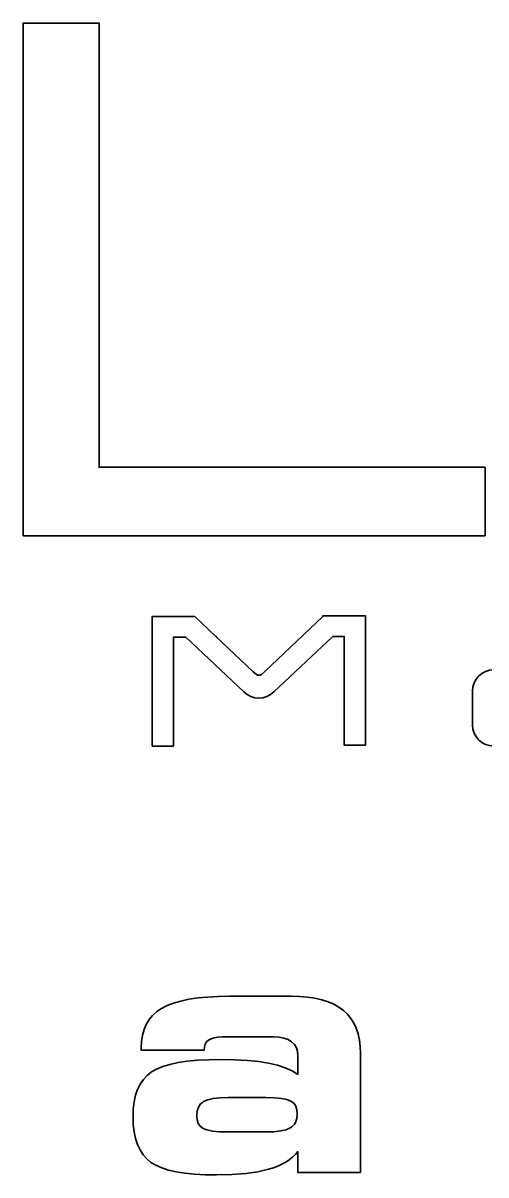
# Model space of a CAD drawing. Header units: centimetres. Extents: x -9.7 to 9.7, y -8.7 to 8.7.
# Drawn here: x 7.329 to 7.722, y 7.55 to 8.528 of the extents above; entities that cross this region are included whole.
import ezdxf

# ---------------------------------------------------------------- set-up
doc = ezdxf.new("R2010")
doc.units = ezdxf.units.CM
doc.header["$MEASUREMENT"] = 0
doc.layers.add('layer 1', color=7, linetype='Continuous')

msp = doc.modelspace()

# ---------------------------------------------------------------- linework, layer by layer
at = {"layer": 'layer 1', "color": 250, "lineweight": 35}
for points, knots in [([(7.32922, 8.09273), (7.32922, 8.09273), (7.72127, 8.09273), (7.72127, 8.09273), (7.72127, 8.09273), (7.72127, 8.09273), (7.72127, 8.1509), (7.72127, 8.1509), (7.72127, 8.1509), (7.72127, 8.1509), (7.39377, 8.1509), (7.39377, 8.1509), (7.39377, 8.1509), (7.39377, 8.1509), (7.39377, 8.52812), (7.39377, 8.52812), (7.39377, 8.52812), (7.39377, 8.52812), (7.32922, 8.52812), (7.32922, 8.52812), (7.32922, 8.52812), (7.32922, 8.52812), (7.32922, 8.09273), (7.32922, 8.09273)], [0, 0, 0, 0, 0.142857, 0.142857, 0.142857, 0.142857, 0.285714, 0.285714, 0.285714, 0.285714, 0.428571, 0.428571, 0.428571, 0.428571, 0.571429, 0.571429, 0.571429, 0.571429, 0.714286, 0.714286, 0.714286, 0.714286, 1, 1, 1, 1]), ([(7.4751, 8.02422), (7.4751, 8.02422), (7.49288, 8.00732), (7.49288, 8.00732), (7.49288, 8.00732), (7.49288, 8.00732), (7.49318, 8.00732), (7.49318, 8.00732), (7.49318, 8.00732), (7.49318, 8.00732), (7.49318, 8.00702), (7.49318, 8.00702), (7.49318, 8.00702), (7.49318, 8.00702), (7.5242, 7.97753), (7.5242, 7.97753), (7.5242, 7.97753), (7.5242, 7.97753), (7.52704, 7.9751), (7.52704, 7.9751), (7.52704, 7.9751), (7.52704, 7.9751), (7.52819, 7.97448), (7.52819, 7.97448), (7.52819, 7.97448), (7.52819, 7.97448), (7.52928, 7.97425), (7.52928, 7.97425), (7.52928, 7.97425), (7.52928, 7.97425), (7.53037, 7.97443), (7.53037, 7.97443), (7.53037, 7.97443), (7.53037, 7.97443), (7.53155, 7.97501), (7.53155, 7.97501), (7.53155, 7.97501), (7.53155, 7.97501), (7.53447, 7.97746), (7.53447, 7.97746), (7.53447, 7.97746), (7.53447, 7.97746), (7.58366, 8.02422), (7.58366, 8.02422), (7.58366, 8.02422), (7.58366, 8.02422), (7.58366, 8.02483), (7.58366, 8.02483), (7.58366, 8.02483), (7.58366, 8.02483), (7.60174, 8.02483), (7.60174, 8.02483), (7.60174, 8.02483), (7.60174, 8.02483), (7.61983, 8.02483), (7.61983, 8.02483), (7.61983, 8.02483), (7.61983, 8.02483), (7.61983, 7.91478), (7.61983, 7.91478), (7.61983, 7.91478), (7.61983, 7.91478), (7.60174, 7.91478), (7.60174, 7.91478), (7.60174, 7.91478), (7.60174, 7.91478), (7.60174, 8.00673), (7.60174, 8.00673), (7.60174, 8.00673), (7.60174, 8.00673), (7.60174, 8.00732), (7.60174, 8.00732), (7.60174, 8.00732), (7.60174, 8.00732), (7.59209, 8.00732), (7.59209, 8.00732), (7.59209, 8.00732), (7.59209, 8.00732), (7.54217, 7.96011), (7.54217, 7.96011), (7.54217, 7.96011), (7.54217, 7.96011), (7.53934, 7.9578), (7.53934, 7.9578), (7.53934, 7.9578), (7.53934, 7.9578), (7.53618, 7.95614), (7.53618, 7.95614), (7.53618, 7.95614), (7.53618, 7.95614), (7.53283, 7.95515), (7.53283, 7.95515), (7.53283, 7.95515), (7.53283, 7.95515), (7.52938, 7.95483), (7.52938, 7.95483), (7.52938, 7.95483), (7.52938, 7.95483), (7.52592, 7.95515), (7.52592, 7.95515), (7.52592, 7.95515), (7.52592, 7.95515), (7.52257, 7.95614), (7.52257, 7.95614), (7.52257, 7.95614), (7.52257, 7.95614), (7.51942, 7.9578), (7.51942, 7.9578), (7.51942, 7.9578), (7.51942, 7.9578), (7.51658, 7.96011), (7.51658, 7.96011), (7.51658, 7.96011), (7.51658, 7.96011), (7.46729, 8.00673), (7.46729, 8.00673), (7.46729, 8.00673), (7.46729, 8.00673), (7.457, 8.00673), (7.457, 8.00673), (7.457, 8.00673), (7.457, 8.00673), (7.457, 7.91478), (7.457, 7.91478), (7.457, 7.91478), (7.457, 7.91478), (7.457, 7.91419), (7.457, 7.91419), (7.457, 7.91419), (7.457, 7.91419), (7.43892, 7.91419), (7.43892, 7.91419), (7.43892, 7.91419), (7.43892, 7.91419), (7.43892, 8.02422), (7.43892, 8.02422), (7.43892, 8.02422), (7.43892, 8.02422), (7.457, 8.02422), (7.457, 8.02422), (7.457, 8.02422), (7.457, 8.02422), (7.4751, 8.02422), (7.4751, 8.02422)], [0, 0, 0, 0, 0.027027, 0.027027, 0.027027, 0.027027, 0.054054, 0.054054, 0.054054, 0.054054, 0.081081, 0.081081, 0.081081, 0.081081, 0.108108, 0.108108, 0.108108, 0.108108, 0.135135, 0.135135, 0.135135, 0.135135, 0.162162, 0.162162, 0.162162, 0.162162, 0.189189, 0.189189, 0.189189, 0.189189, 0.216216, 0.216216, 0.216216, 0.216216, 0.243243, 0.243243, 0.243243, 0.243243, 0.27027, 0.27027, 0.27027, 0.27027, 0.297297, 0.297297, 0.297297, 0.297297, 0.324324, 0.324324, 0.324324, 0.324324, 0.351351, 0.351351, 0.351351, 0.351351, 0.378378, 0.378378, 0.378378, 0.378378, 0.405405, 0.405405, 0.405405, 0.405405, 0.432432, 0.432432, 0.432432, 0.432432, 0.459459, 0.459459, 0.459459, 0.459459, 0.486486, 0.486486, 0.486486, 0.486486, 0.513514, 0.513514, 0.513514, 0.513514, 0.540541, 0.540541, 0.540541, 0.540541, 0.567568, 0.567568, 0.567568, 0.567568, 0.594595, 0.594595, 0.594595, 0.594595, 0.621622, 0.621622, 0.621622, 0.621622, 0.648649, 0.648649, 0.648649, 0.648649, 0.675676, 0.675676, 0.675676, 0.675676, 0.702703, 0.702703, 0.702703, 0.702703, 0.72973, 0.72973, 0.72973, 0.72973, 0.756757, 0.756757, 0.756757, 0.756757, 0.783784, 0.783784, 0.783784, 0.783784, 0.810811, 0.810811, 0.810811, 0.810811, 0.837838, 0.837838, 0.837838, 0.837838, 0.864865, 0.864865, 0.864865, 0.864865, 0.891892, 0.891892, 0.891892, 0.891892, 0.918919, 0.918919, 0.918919, 0.918919, 0.945946, 0.945946, 0.945946, 0.945946, 1, 1, 1, 1]), ([(7.72864, 8.02483), (7.72864, 8.02483), (7.88858, 8.02483), (7.88858, 8.02483), (7.88858, 8.02483), (7.88858, 8.02483), (7.89222, 8.02446), (7.89222, 8.02446), (7.89222, 8.02446), (7.89222, 8.02446), (7.89562, 8.0234), (7.89562, 8.0234), (7.89562, 8.0234), (7.89562, 8.0234), (7.89869, 8.02173), (7.89869, 8.02173), (7.89869, 8.02173), (7.89869, 8.02173), (7.90137, 8.01952), (7.90137, 8.01952), (7.90137, 8.01952), (7.90137, 8.01952), (7.90357, 8.01684), (7.90357, 8.01684), (7.90357, 8.01684), (7.90357, 8.01684), (7.90524, 8.01377), (7.90524, 8.01377), (7.90524, 8.01377), (7.90524, 8.01377), (7.9063, 8.01037), (7.9063, 8.01037), (7.9063, 8.01037), (7.9063, 8.01037), (7.90667, 8.00673), (7.90667, 8.00673), (7.90667, 8.00673), (7.90667, 8.00673), (7.90667, 8.00627), (7.90667, 8.00627), (7.90667, 8.00627), (7.90667, 8.00627), (7.90667, 7.93273), (7.90667, 7.93273), (7.90667, 7.93273), (7.90667, 7.93273), (7.90667, 7.93227), (7.90667, 7.93227), (7.90667, 7.93227), (7.90667, 7.93227), (7.9063, 7.92863), (7.9063, 7.92863), (7.9063, 7.92863), (7.9063, 7.92863), (7.90524, 7.92523), (7.90524, 7.92523), (7.90524, 7.92523), (7.90524, 7.92523), (7.90357, 7.92216), (7.90357, 7.92216), (7.90357, 7.92216), (7.90357, 7.92216), (7.90137, 7.91948), (7.90137, 7.91948), (7.90137, 7.91948), (7.90137, 7.91948), (7.89869, 7.91728), (7.89869, 7.91728), (7.89869, 7.91728), (7.89869, 7.91728), (7.89562, 7.91561), (7.89562, 7.91561), (7.89562, 7.91561), (7.89562, 7.91561), (7.89222, 7.91456), (7.89222, 7.91456), (7.89222, 7.91456), (7.89222, 7.91456), (7.88858, 7.91419), (7.88858, 7.91419), (7.88858, 7.91419), (7.88858, 7.91419), (7.72864, 7.91419), (7.72864, 7.91419), (7.72864, 7.91419), (7.72864, 7.91419), (7.72501, 7.91456), (7.72501, 7.91456), (7.72501, 7.91456), (7.72501, 7.91456), (7.72161, 7.91561), (7.72161, 7.91561), (7.72161, 7.91561), (7.72161, 7.91561), (7.71854, 7.91728), (7.71854, 7.91728), (7.71854, 7.91728), (7.71854, 7.91728), (7.71586, 7.91948), (7.71586, 7.91948), (7.71586, 7.91948), (7.71586, 7.91948), (7.71365, 7.92216), (7.71365, 7.92216), (7.71365, 7.92216), (7.71365, 7.92216), (7.71199, 7.92523), (7.71199, 7.92523), (7.71199, 7.92523), (7.71199, 7.92523), (7.71093, 7.92863), (7.71093, 7.92863), (7.71093, 7.92863), (7.71093, 7.92863), (7.71056, 7.93227), (7.71056, 7.93227), (7.71056, 7.93227), (7.71056, 7.93227), (7.71056, 7.96076), (7.71056, 7.96076), (7.71056, 7.96076), (7.71056, 7.96076), (7.71093, 7.9644), (7.71093, 7.9644), (7.71093, 7.9644), (7.71093, 7.9644), (7.71199, 7.96779), (7.71199, 7.96779), (7.71199, 7.96779), (7.71199, 7.96779), (7.71365, 7.97086), (7.71365, 7.97086), (7.71365, 7.97086), (7.71365, 7.97086), (7.71586, 7.97354), (7.71586, 7.97354), (7.71586, 7.97354), (7.71586, 7.97354), (7.71854, 7.97575), (7.71854, 7.97575), (7.71854, 7.97575), (7.71854, 7.97575), (7.72161, 7.97741), (7.72161, 7.97741), (7.72161, 7.97741), (7.72161, 7.97741), (7.72501, 7.97848), (7.72501, 7.97848), (7.72501, 7.97848), (7.72501, 7.97848), (7.72864, 7.97884), (7.72864, 7.97884), (7.72864, 7.97884), (7.72864, 7.97884), (7.72867, 7.97884), (7.72867, 7.97884), (7.72867, 7.97884), (7.72867, 7.97884), (7.88858, 7.97884), (7.88858, 7.97884), (7.88858, 7.97884), (7.88858, 7.97884), (7.88858, 7.98863), (7.88858, 7.98863), (7.88858, 7.98863), (7.88858, 7.98863), (7.88858, 8.00673), (7.88858, 8.00673), (7.88858, 8.00673), (7.88858, 8.00673), (7.87049, 8.00673), (7.87049, 8.00673), (7.87049, 8.00673), (7.87049, 8.00673), (7.72864, 8.00673), (7.72864, 8.00673), (7.72864, 8.00673), (7.72864, 8.00673), (7.72864, 8.02483), (7.72864, 8.02483)], [0, 0, 0, 0, 0.021739, 0.021739, 0.021739, 0.021739, 0.043478, 0.043478, 0.043478, 0.043478, 0.065217, 0.065217, 0.065217, 0.065217, 0.086957, 0.086957, 0.086957, 0.086957, 0.108696, 0.108696, 0.108696, 0.108696, 0.130435, 0.130435, 0.130435, 0.130435, 0.152174, 0.152174, 0.152174, 0.152174, 0.173913, 0.173913, 0.173913, 0.173913, 0.195652, 0.195652, 0.195652, 0.195652, 0.217391, 0.217391, 0.217391, 0.217391, 0.23913, 0.23913, 0.23913, 0.23913, 0.26087, 0.26087, 0.26087, 0.26087, 0.282609, 0.282609, 0.282609, 0.282609, 0.304348, 0.304348, 0.304348, 0.304348, 0.326087, 0.326087, 0.326087, 0.326087, 0.347826, 0.347826, 0.347826, 0.347826, 0.369565, 0.369565, 0.369565, 0.369565, 0.391304, 0.391304, 0.391304, 0.391304, 0.413043, 0.413043, 0.413043, 0.413043, 0.434783, 0.434783, 0.434783, 0.434783, 0.456522, 0.456522, 0.456522, 0.456522, 0.478261, 0.478261, 0.478261, 0.478261, 0.5, 0.5, 0.5, 0.5, 0.521739, 0.521739, 0.521739, 0.521739, 0.543478, 0.543478, 0.543478, 0.543478, 0.565217, 0.565217, 0.565217, 0.565217, 0.586957, 0.586957, 0.586957, 0.586957, 0.608696, 0.608696, 0.608696, 0.608696, 0.630435, 0.630435, 0.630435, 0.630435, 0.652174, 0.652174, 0.652174, 0.652174, 0.673913, 0.673913, 0.673913, 0.673913, 0.695652, 0.695652, 0.695652, 0.695652, 0.717391, 0.717391, 0.717391, 0.717391, 0.73913, 0.73913, 0.73913, 0.73913, 0.76087, 0.76087, 0.76087, 0.76087, 0.782609, 0.782609, 0.782609, 0.782609, 0.804348, 0.804348, 0.804348, 0.804348, 0.826087, 0.826087, 0.826087, 0.826087, 0.847826, 0.847826, 0.847826, 0.847826, 0.869565, 0.869565, 0.869565, 0.869565, 0.891304, 0.891304, 0.891304, 0.891304, 0.913043, 0.913043, 0.913043, 0.913043, 0.934783, 0.934783, 0.934783, 0.934783, 0.956522, 0.956522, 0.956522, 0.956522, 1, 1, 1, 1]), ([(7.61565, 7.55196), (7.61565, 7.55196), (7.56249, 7.55196), (7.56249, 7.55196), (7.56249, 7.55196), (7.56249, 7.55196), (7.56249, 7.56979), (7.56249, 7.56979), (7.56249, 7.56979), (7.56249, 7.56979), (7.56033, 7.5673), (7.56033, 7.5673), (7.56033, 7.5673), (7.56033, 7.5673), (7.55789, 7.56499), (7.55789, 7.56499), (7.55789, 7.56499), (7.55789, 7.56499), (7.55518, 7.56285), (7.55518, 7.56285), (7.55518, 7.56285), (7.55518, 7.56285), (7.5522, 7.56088), (7.5522, 7.56088), (7.5522, 7.56088), (7.5522, 7.56088), (7.54895, 7.55909), (7.54895, 7.55909), (7.54895, 7.55909), (7.54895, 7.55909), (7.54542, 7.55746), (7.54542, 7.55746), (7.54542, 7.55746), (7.54542, 7.55746), (7.54164, 7.55602), (7.54164, 7.55602), (7.54164, 7.55602), (7.54164, 7.55602), (7.53758, 7.55475), (7.53758, 7.55475), (7.53758, 7.55475), (7.53758, 7.55475), (7.52852, 7.55264), (7.52852, 7.55264), (7.52852, 7.55264), (7.52852, 7.55264), (7.51814, 7.55114), (7.51814, 7.55114), (7.51814, 7.55114), (7.51814, 7.55114), (7.50644, 7.55024), (7.50644, 7.55024), (7.50644, 7.55024), (7.50644, 7.55024), (7.49342, 7.54995), (7.49342, 7.54995), (7.49342, 7.54995), (7.49342, 7.54995), (7.48367, 7.55012), (7.48367, 7.55012), (7.48367, 7.55012), (7.48367, 7.55012), (7.47473, 7.55062), (7.47473, 7.55062), (7.47473, 7.55062), (7.47473, 7.55062), (7.46657, 7.55147), (7.46657, 7.55147), (7.46657, 7.55147), (7.46657, 7.55147), (7.45922, 7.55264), (7.45922, 7.55264), (7.45922, 7.55264), (7.45922, 7.55264), (7.45266, 7.55415), (7.45266, 7.55415), (7.45266, 7.55415), (7.45266, 7.55415), (7.44689, 7.55599), (7.44689, 7.55599), (7.44689, 7.55599), (7.44689, 7.55599), (7.44191, 7.55817), (7.44191, 7.55817), (7.44191, 7.55817), (7.44191, 7.55817), (7.43772, 7.56067), (7.43772, 7.56067), (7.43772, 7.56067), (7.43772, 7.56067), (7.43417, 7.56363), (7.43417, 7.56363), (7.43417, 7.56363), (7.43417, 7.56363), (7.43109, 7.56713), (7.43109, 7.56713), (7.43109, 7.56713), (7.43109, 7.56713), (7.42849, 7.57116), (7.42849, 7.57116), (7.42849, 7.57116), (7.42849, 7.57116), (7.42635, 7.57574), (7.42635, 7.57574), (7.42635, 7.57574), (7.42635, 7.57574), (7.42469, 7.58085), (7.42469, 7.58085), (7.42469, 7.58085), (7.42469, 7.58085), (7.4235, 7.58648), (7.4235, 7.58648), (7.4235, 7.58648), (7.4235, 7.58648), (7.42279, 7.59267), (7.42279, 7.59267), (7.42279, 7.59267), (7.42279, 7.59267), (7.42255, 7.59939), (7.42255, 7.59939), (7.42255, 7.59939), (7.42255, 7.59939), (7.42279, 7.606), (7.42279, 7.606), (7.42279, 7.606), (7.42279, 7.606), (7.42353, 7.61208), (7.42353, 7.61208), (7.42353, 7.61208), (7.42353, 7.61208), (7.42475, 7.61764), (7.42475, 7.61764), (7.42475, 7.61764), (7.42475, 7.61764), (7.42646, 7.62265), (7.42646, 7.62265), (7.42646, 7.62265), (7.42646, 7.62265), (7.42866, 7.62714), (7.42866, 7.62714), (7.42866, 7.62714), (7.42866, 7.62714), (7.43135, 7.6311), (7.43135, 7.6311), (7.43135, 7.6311), (7.43135, 7.6311), (7.43453, 7.63452), (7.43453, 7.63452), (7.43453, 7.63452), (7.43453, 7.63452), (7.4382, 7.63741), (7.4382, 7.63741), (7.4382, 7.63741), (7.4382, 7.63741), (7.44255, 7.63989), (7.44255, 7.63989), (7.44255, 7.63989), (7.44255, 7.63989), (7.44776, 7.64203), (7.44776, 7.64203), (7.44776, 7.64203), (7.44776, 7.64203), (7.45384, 7.64384), (7.45384, 7.64384), (7.45384, 7.64384), (7.45384, 7.64384), (7.46077, 7.64532), (7.46077, 7.64532), (7.46077, 7.64532), (7.46077, 7.64532), (7.46858, 7.64647), (7.46858, 7.64647), (7.46858, 7.64647), (7.46858, 7.64647), (7.47725, 7.64729), (7.47725, 7.64729), (7.47725, 7.64729), (7.47725, 7.64729), (7.4868, 7.64778), (7.4868, 7.64778), (7.4868, 7.64778), (7.4868, 7.64778), (7.49721, 7.64795), (7.49721, 7.64795), (7.49721, 7.64795), (7.49721, 7.64795), (7.509, 7.64775), (7.509, 7.64775), (7.509, 7.64775), (7.509, 7.64775), (7.51966, 7.64717), (7.51966, 7.64717), (7.51966, 7.64717), (7.51966, 7.64717), (7.52919, 7.6462), (7.52919, 7.6462), (7.52919, 7.6462), (7.52919, 7.6462), (7.53758, 7.64484), (7.53758, 7.64484), (7.53758, 7.64484), (7.53758, 7.64484), (7.54501, 7.64308), (7.54501, 7.64308), (7.54501, 7.64308), (7.54501, 7.64308), (7.55164, 7.64091), (7.55164, 7.64091), (7.55164, 7.64091), (7.55164, 7.64091), (7.55747, 7.63833), (7.55747, 7.63833), (7.55747, 7.63833), (7.55747, 7.63833), (7.56249, 7.63531), (7.56249, 7.63531), (7.56249, 7.63531), (7.56249, 7.63531), (7.56249, 7.6512), (7.56249, 7.6512), (7.56249, 7.6512), (7.56249, 7.6512), (7.56217, 7.65483), (7.56217, 7.65483), (7.56217, 7.65483), (7.56217, 7.65483), (7.56116, 7.65802), (7.56116, 7.65802), (7.56116, 7.65802), (7.56116, 7.65802), (7.5595, 7.66078), (7.5595, 7.66078), (7.5595, 7.66078), (7.5595, 7.66078), (7.55717, 7.66309), (7.55717, 7.66309), (7.55717, 7.66309), (7.55717, 7.66309), (7.5542, 7.66488), (7.5542, 7.66488), (7.5542, 7.66488), (7.5542, 7.66488), (7.55066, 7.66617), (7.55066, 7.66617), (7.55066, 7.66617), (7.55066, 7.66617), (7.54654, 7.66695), (7.54654, 7.66695), (7.54654, 7.66695), (7.54654, 7.66695), (7.54185, 7.66721), (7.54185, 7.66721), (7.54185, 7.66721), (7.54185, 7.66721), (7.49831, 7.66721), (7.49831, 7.66721), (7.49831, 7.66721), (7.49831, 7.66721), (7.49459, 7.66704), (7.49459, 7.66704), (7.49459, 7.66704), (7.49459, 7.66704), (7.4914, 7.66653), (7.4914, 7.66653), (7.4914, 7.66653), (7.4914, 7.66653), (7.48874, 7.66568), (7.48874, 7.66568), (7.48874, 7.66568), (7.48874, 7.66568), (7.48664, 7.66452), (7.48664, 7.66452), (7.48664, 7.66452), (7.48664, 7.66452), (7.48499, 7.66299), (7.48499, 7.66299), (7.48499, 7.66299), (7.48499, 7.66299), (7.48382, 7.66107), (7.48382, 7.66107), (7.48382, 7.66107), (7.48382, 7.66107), (7.48313, 7.65874), (7.48313, 7.65874), (7.48313, 7.65874), (7.48313, 7.65874), (7.48289, 7.65599), (7.48289, 7.65599), (7.48289, 7.65599), (7.48289, 7.65599), (7.42944, 7.65599), (7.42944, 7.65599), (7.42944, 7.65599), (7.42944, 7.65599), (7.42944, 7.65781), (7.42944, 7.65781), (7.42944, 7.65781), (7.42944, 7.65781), (7.42971, 7.66342), (7.42971, 7.66342), (7.42971, 7.66342), (7.42971, 7.66342), (7.43052, 7.66864), (7.43052, 7.66864), (7.43052, 7.66864), (7.43052, 7.66864), (7.43187, 7.67345), (7.43187, 7.67345), (7.43187, 7.67345), (7.43187, 7.67345), (7.43377, 7.67785), (7.43377, 7.67785), (7.43377, 7.67785), (7.43377, 7.67785), (7.43622, 7.68184), (7.43622, 7.68184), (7.43622, 7.68184), (7.43622, 7.68184), (7.43919, 7.68543), (7.43919, 7.68543), (7.43919, 7.68543), (7.43919, 7.68543), (7.44272, 7.68862), (7.44272, 7.68862), (7.44272, 7.68862), (7.44272, 7.68862), (7.44677, 7.69139), (7.44677, 7.69139), (7.44677, 7.69139), (7.44677, 7.69139), (7.45146, 7.6938), (7.45146, 7.6938), (7.45146, 7.6938), (7.45146, 7.6938), (7.45688, 7.69588), (7.45688, 7.69588), (7.45688, 7.69588), (7.45688, 7.69588), (7.463, 7.69765), (7.463, 7.69765), (7.463, 7.69765), (7.463, 7.69765), (7.46984, 7.6991), (7.46984, 7.6991), (7.46984, 7.6991), (7.46984, 7.6991), (7.47741, 7.70023), (7.47741, 7.70023), (7.47741, 7.70023), (7.47741, 7.70023), (7.48569, 7.70104), (7.48569, 7.70104), (7.48569, 7.70104), (7.48569, 7.70104), (7.49469, 7.70152), (7.49469, 7.70152), (7.49469, 7.70152), (7.49469, 7.70152), (7.5044, 7.70169), (7.5044, 7.70169), (7.5044, 7.70169), (7.5044, 7.70169), (7.55646, 7.70169), (7.55646, 7.70169), (7.55646, 7.70169), (7.55646, 7.70169), (7.56376, 7.7015), (7.56376, 7.7015), (7.56376, 7.7015), (7.56376, 7.7015), (7.57056, 7.70094), (7.57056, 7.70094), (7.57056, 7.70094), (7.57056, 7.70094), (7.57688, 7.70001), (7.57688, 7.70001), (7.57688, 7.70001), (7.57688, 7.70001), (7.58272, 7.6987), (7.58272, 7.6987), (7.58272, 7.6987), (7.58272, 7.6987), (7.58806, 7.69702), (7.58806, 7.69702), (7.58806, 7.69702), (7.58806, 7.69702), (7.59291, 7.69496), (7.59291, 7.69496), (7.59291, 7.69496), (7.59291, 7.69496), (7.59727, 7.69252), (7.59727, 7.69252), (7.59727, 7.69252), (7.59727, 7.69252), (7.60114, 7.68972), (7.60114, 7.68972), (7.60114, 7.68972), (7.60114, 7.68972), (7.60455, 7.68652), (7.60455, 7.68652), (7.60455, 7.68652), (7.60455, 7.68652), (7.6075, 7.68291), (7.6075, 7.68291), (7.6075, 7.68291), (7.6075, 7.68291), (7.60999, 7.67891), (7.60999, 7.67891), (7.60999, 7.67891), (7.60999, 7.67891), (7.61204, 7.67451), (7.61204, 7.67451), (7.61204, 7.67451), (7.61204, 7.67451), (7.61362, 7.6697), (7.61362, 7.6697), (7.61362, 7.6697), (7.61362, 7.6697), (7.61475, 7.6645), (7.61475, 7.6645), (7.61475, 7.6645), (7.61475, 7.6645), (7.61543, 7.6589), (7.61543, 7.6589), (7.61543, 7.6589), (7.61543, 7.6589), (7.61565, 7.65289), (7.61565, 7.65289), (7.61565, 7.65289), (7.61565, 7.65289), (7.61565, 7.55196), (7.61565, 7.55196)], [0, 0, 0, 0, 0.009174, 0.009174, 0.009174, 0.009174, 0.018349, 0.018349, 0.018349, 0.018349, 0.027523, 0.027523, 0.027523, 0.027523, 0.036697, 0.036697, 0.036697, 0.036697, 0.045872, 0.045872, 0.045872, 0.045872, 0.055046, 0.055046, 0.055046, 0.055046, 0.06422, 0.06422, 0.06422, 0.06422, 0.073394, 0.073394, 0.073394, 0.073394, 0.082569, 0.082569, 0.082569, 0.082569, 0.091743, 0.091743, 0.091743, 0.091743, 0.100917, 0.100917, 0.100917, 0.100917, 0.110092, 0.110092, 0.110092, 0.110092, 0.119266, 0.119266, 0.119266, 0.119266, 0.12844, 0.12844, 0.12844, 0.12844, 0.137615, 0.137615, 0.137615, 0.137615, 0.146789, 0.146789, 0.146789, 0.146789, 0.155963, 0.155963, 0.155963, 0.155963, 0.165138, 0.165138, 0.165138, 0.165138, 0.174312, 0.174312, 0.174312, 0.174312, 0.183486, 0.183486, 0.183486, 0.183486, 0.192661, 0.192661, 0.192661, 0.192661, 0.201835, 0.201835, 0.201835, 0.201835, 0.211009, 0.211009, 0.211009, 0.211009, 0.220183, 0.220183, 0.220183, 0.220183, 0.229358, 0.229358, 0.229358, 0.229358, 0.238532, 0.238532, 0.238532, 0.238532, 0.247706, 0.247706, 0.247706, 0.247706, 0.256881, 0.256881, 0.256881, 0.256881, 0.266055, 0.266055, 0.266055, 0.266055, 0.275229, 0.275229, 0.275229, 0.275229, 0.284404, 0.284404, 0.284404, 0.284404, 0.293578, 0.293578, 0.293578, 0.293578, 0.302752, 0.302752, 0.302752, 0.302752, 0.311927, 0.311927, 0.311927, 0.311927, 0.321101, 0.321101, 0.321101, 0.321101, 0.330275, 0.330275, 0.330275, 0.330275, 0.33945, 0.33945, 0.33945, 0.33945, 0.348624, 0.348624, 0.348624, 0.348624, 0.357798, 0.357798, 0.357798, 0.357798, 0.366972, 0.366972, 0.366972, 0.366972, 0.376147, 0.376147, 0.376147, 0.376147, 0.385321, 0.385321, 0.385321, 0.385321, 0.394495, 0.394495, 0.394495, 0.394495, 0.40367, 0.40367, 0.40367, 0.40367, 0.412844, 0.412844, 0.412844, 0.412844, 0.422018, 0.422018, 0.422018, 0.422018, 0.431193, 0.431193, 0.431193, 0.431193, 0.440367, 0.440367, 0.440367, 0.440367, 0.449541, 0.449541, 0.449541, 0.449541, 0.458716, 0.458716, 0.458716, 0.458716, 0.46789, 0.46789, 0.46789, 0.46789, 0.477064, 0.477064, 0.477064, 0.477064, 0.486239, 0.486239, 0.486239, 0.486239, 0.495413, 0.495413, 0.495413, 0.495413, 0.504587, 0.504587, 0.504587, 0.504587, 0.513761, 0.513761, 0.513761, 0.513761, 0.522936, 0.522936, 0.522936, 0.522936, 0.53211, 0.53211, 0.53211, 0.53211, 0.541284, 0.541284, 0.541284, 0.541284, 0.550459, 0.550459, 0.550459, 0.550459, 0.559633, 0.559633, 0.559633, 0.559633, 0.568807, 0.568807, 0.568807, 0.568807, 0.577982, 0.577982, 0.577982, 0.577982, 0.587156, 0.587156, 0.587156, 0.587156, 0.59633, 0.59633, 0.59633, 0.59633, 0.605505, 0.605505, 0.605505, 0.605505, 0.614679, 0.614679, 0.614679, 0.614679, 0.623853, 0.623853, 0.623853, 0.623853, 0.633028, 0.633028, 0.633028, 0.633028, 0.642202, 0.642202, 0.642202, 0.642202, 0.651376, 0.651376, 0.651376, 0.651376, 0.66055, 0.66055, 0.66055, 0.66055, 0.669725, 0.669725, 0.669725, 0.669725, 0.678899, 0.678899, 0.678899, 0.678899, 0.688073, 0.688073, 0.688073, 0.688073, 0.697248, 0.697248, 0.697248, 0.697248, 0.706422, 0.706422, 0.706422, 0.706422, 0.715596, 0.715596, 0.715596, 0.715596, 0.724771, 0.724771, 0.724771, 0.724771, 0.733945, 0.733945, 0.733945, 0.733945, 0.743119, 0.743119, 0.743119, 0.743119, 0.752294, 0.752294, 0.752294, 0.752294, 0.761468, 0.761468, 0.761468, 0.761468, 0.770642, 0.770642, 0.770642, 0.770642, 0.779817, 0.779817, 0.779817, 0.779817, 0.788991, 0.788991, 0.788991, 0.788991, 0.798165, 0.798165, 0.798165, 0.798165, 0.807339, 0.807339, 0.807339, 0.807339, 0.816514, 0.816514, 0.816514, 0.816514, 0.825688, 0.825688, 0.825688, 0.825688, 0.834862, 0.834862, 0.834862, 0.834862, 0.844037, 0.844037, 0.844037, 0.844037, 0.853211, 0.853211, 0.853211, 0.853211, 0.862385, 0.862385, 0.862385, 0.862385, 0.87156, 0.87156, 0.87156, 0.87156, 0.880734, 0.880734, 0.880734, 0.880734, 0.889908, 0.889908, 0.889908, 0.889908, 0.899083, 0.899083, 0.899083, 0.899083, 0.908257, 0.908257, 0.908257, 0.908257, 0.917431, 0.917431, 0.917431, 0.917431, 0.926606, 0.926606, 0.926606, 0.926606, 0.93578, 0.93578, 0.93578, 0.93578, 0.944954, 0.944954, 0.944954, 0.944954, 0.954128, 0.954128, 0.954128, 0.954128, 0.963303, 0.963303, 0.963303, 0.963303, 0.972477, 0.972477, 0.972477, 0.972477, 0.981651, 0.981651, 0.981651, 0.981651, 1, 1, 1, 1]), ([(7.53538, 7.61577), (7.53538, 7.61577), (7.50295, 7.61577), (7.50295, 7.61577), (7.50295, 7.61577), (7.50295, 7.61577), (7.49621, 7.61555), (7.49621, 7.61555), (7.49621, 7.61555), (7.49621, 7.61555), (7.49053, 7.61489), (7.49053, 7.61489), (7.49053, 7.61489), (7.49053, 7.61489), (7.48595, 7.6138), (7.48595, 7.6138), (7.48595, 7.6138), (7.48595, 7.6138), (7.48246, 7.61226), (7.48246, 7.61226), (7.48246, 7.61226), (7.48246, 7.61226), (7.48108, 7.61131), (7.48108, 7.61131), (7.48108, 7.61131), (7.48108, 7.61131), (7.47989, 7.61021), (7.47989, 7.61021), (7.47989, 7.61021), (7.47989, 7.61021), (7.47887, 7.60896), (7.47887, 7.60896), (7.47887, 7.60896), (7.47887, 7.60896), (7.47805, 7.60756), (7.47805, 7.60756), (7.47805, 7.60756), (7.47805, 7.60756), (7.47694, 7.60431), (7.47694, 7.60431), (7.47694, 7.60431), (7.47694, 7.60431), (7.47657, 7.60048), (7.47657, 7.60048), (7.47657, 7.60048), (7.47657, 7.60048), (7.47691, 7.59683), (7.47691, 7.59683), (7.47691, 7.59683), (7.47691, 7.59683), (7.47793, 7.59379), (7.47793, 7.59379), (7.47793, 7.59379), (7.47793, 7.59379), (7.47962, 7.59136), (7.47962, 7.59136), (7.47962, 7.59136), (7.47962, 7.59136), (7.48199, 7.58952), (7.48199, 7.58952), (7.48199, 7.58952), (7.48199, 7.58952), (7.48532, 7.58816), (7.48532, 7.58816), (7.48532, 7.58816), (7.48532, 7.58816), (7.48992, 7.5872), (7.48992, 7.5872), (7.48992, 7.5872), (7.48992, 7.5872), (7.4958, 7.58663), (7.4958, 7.58663), (7.4958, 7.58663), (7.4958, 7.58663), (7.50295, 7.58644), (7.50295, 7.58644), (7.50295, 7.58644), (7.50295, 7.58644), (7.53538, 7.58644), (7.53538, 7.58644), (7.53538, 7.58644), (7.53538, 7.58644), (7.54216, 7.58665), (7.54216, 7.58665), (7.54216, 7.58665), (7.54216, 7.58665), (7.54785, 7.58731), (7.54785, 7.58731), (7.54785, 7.58731), (7.54785, 7.58731), (7.55246, 7.58838), (7.55246, 7.58838), (7.55246, 7.58838), (7.55246, 7.58838), (7.55597, 7.5899), (7.55597, 7.5899), (7.55597, 7.5899), (7.55597, 7.5899), (7.55738, 7.59084), (7.55738, 7.59084), (7.55738, 7.59084), (7.55738, 7.59084), (7.55858, 7.59193), (7.55858, 7.59193), (7.55858, 7.59193), (7.55858, 7.59193), (7.5596, 7.59315), (7.5596, 7.59315), (7.5596, 7.59315), (7.5596, 7.59315), (7.56044, 7.59453), (7.56044, 7.59453), (7.56044, 7.59453), (7.56044, 7.59453), (7.56155, 7.59776), (7.56155, 7.59776), (7.56155, 7.59776), (7.56155, 7.59776), (7.56192, 7.60159), (7.56192, 7.60159), (7.56192, 7.60159), (7.56192, 7.60159), (7.56159, 7.60529), (7.56159, 7.60529), (7.56159, 7.60529), (7.56159, 7.60529), (7.56058, 7.60839), (7.56058, 7.60839), (7.56058, 7.60839), (7.56058, 7.60839), (7.55982, 7.60969), (7.55982, 7.60969), (7.55982, 7.60969), (7.55982, 7.60969), (7.55888, 7.61084), (7.55888, 7.61084), (7.55888, 7.61084), (7.55888, 7.61084), (7.55778, 7.61185), (7.55778, 7.61185), (7.55778, 7.61185), (7.55778, 7.61185), (7.5565, 7.61269), (7.5565, 7.61269), (7.5565, 7.61269), (7.5565, 7.61269), (7.55317, 7.61404), (7.55317, 7.61404), (7.55317, 7.61404), (7.55317, 7.61404), (7.54852, 7.615), (7.54852, 7.615), (7.54852, 7.615), (7.54852, 7.615), (7.54261, 7.61558), (7.54261, 7.61558), (7.54261, 7.61558), (7.54261, 7.61558), (7.53538, 7.61577), (7.53538, 7.61577)], [0, 0, 0, 0, 0.02439, 0.02439, 0.02439, 0.02439, 0.04878, 0.04878, 0.04878, 0.04878, 0.073171, 0.073171, 0.073171, 0.073171, 0.097561, 0.097561, 0.097561, 0.097561, 0.121951, 0.121951, 0.121951, 0.121951, 0.146341, 0.146341, 0.146341, 0.146341, 0.170732, 0.170732, 0.170732, 0.170732, 0.195122, 0.195122, 0.195122, 0.195122, 0.219512, 0.219512, 0.219512, 0.219512, 0.243902, 0.243902, 0.243902, 0.243902, 0.268293, 0.268293, 0.268293, 0.268293, 0.292683, 0.292683, 0.292683, 0.292683, 0.317073, 0.317073, 0.317073, 0.317073, 0.341463, 0.341463, 0.341463, 0.341463, 0.365854, 0.365854, 0.365854, 0.365854, 0.390244, 0.390244, 0.390244, 0.390244, 0.414634, 0.414634, 0.414634, 0.414634, 0.439024, 0.439024, 0.439024, 0.439024, 0.463415, 0.463415, 0.463415, 0.463415, 0.487805, 0.487805, 0.487805, 0.487805, 0.512195, 0.512195, 0.512195, 0.512195, 0.536585, 0.536585, 0.536585, 0.536585, 0.560976, 0.560976, 0.560976, 0.560976, 0.585366, 0.585366, 0.585366, 0.585366, 0.609756, 0.609756, 0.609756, 0.609756, 0.634146, 0.634146, 0.634146, 0.634146, 0.658537, 0.658537, 0.658537, 0.658537, 0.682927, 0.682927, 0.682927, 0.682927, 0.707317, 0.707317, 0.707317, 0.707317, 0.731707, 0.731707, 0.731707, 0.731707, 0.756098, 0.756098, 0.756098, 0.756098, 0.780488, 0.780488, 0.780488, 0.780488, 0.804878, 0.804878, 0.804878, 0.804878, 0.829268, 0.829268, 0.829268, 0.829268, 0.853659, 0.853659, 0.853659, 0.853659, 0.878049, 0.878049, 0.878049, 0.878049, 0.902439, 0.902439, 0.902439, 0.902439, 0.926829, 0.926829, 0.926829, 0.926829, 0.95122, 0.95122, 0.95122, 0.95122, 1, 1, 1, 1])]:
    msp.add_open_spline(points, degree=3, knots=knots, dxfattribs=at)

doc.saveas('drawing.dxf')
